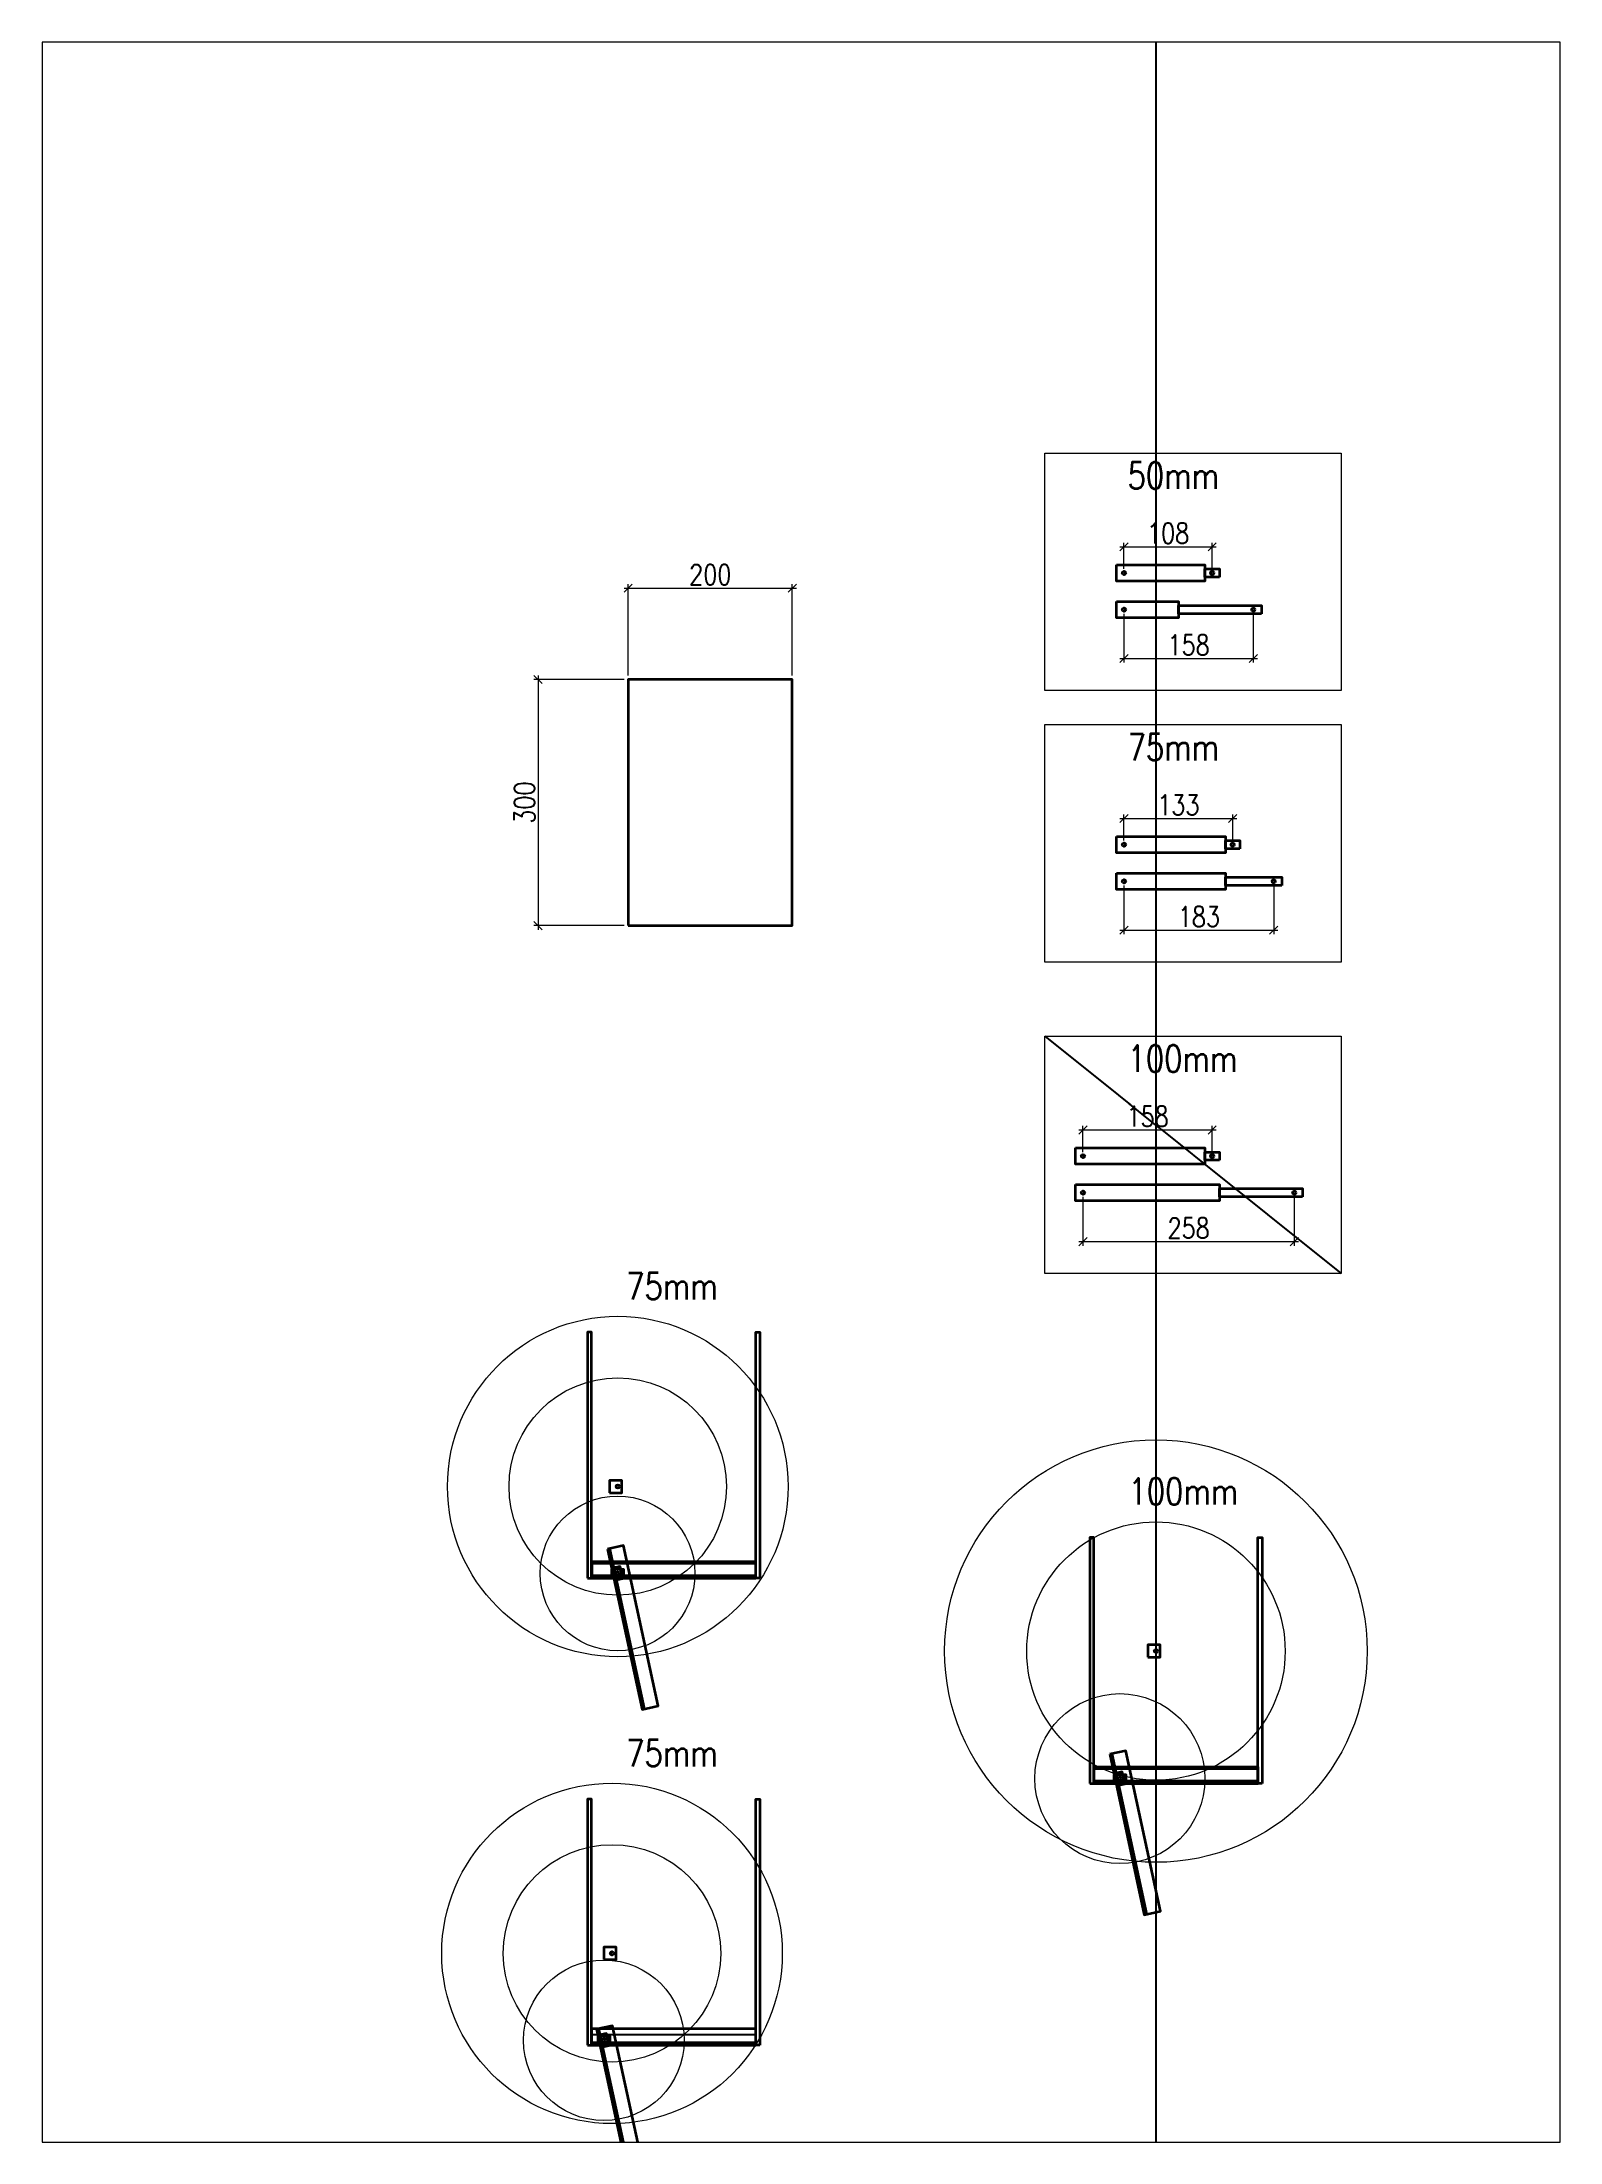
# Paper-space layout 'A4' of a CAD drawing. Header units: millimetres. Extents: x 317 to 502, y 143 to 399.
# The model-space entities are those that its viewports show. They can reach past a viewport. Long polylines and large blocks are cut down to what shows.
import ezdxf

# ---------------------------------------------------------------- set-up
doc = ezdxf.new("R2010")
doc.units = ezdxf.units.MM
doc.header["$LTSCALE"] = 10
doc.layers.add('DT_MTA_11', color=3, linetype='Continuous', lineweight=35)
doc.layers.add('DT_MTA_34', color=1, linetype='Continuous', lineweight=18)
doc.layers.add('DT_MTA_15', color=2, linetype='Continuous')
doc.styles.add('SHX_Style', font='ROMANS.shx', dxfattribs={"width": 0.8})
doc.dimstyles.new('MTA 1 1', dxfattribs={"dimtxt": 25, "dimasz": 10, "dimexe": 5, "dimexo": 5, "dimgap": 4, "dimtad": 1, "dimdec": 0, "dimzin": 7, "dimlunit": 5, "dimtxsty": 'SHX_Style', "dimblk": 'OBLIQUE', "dimcen": 9, "dimdle": 5, "dimclrd": 1, "dimclre": 1, "dimclrt": 2, "dimadec": 1, "dimazin": 3, "dimtfac": 0.8, "dimtdec": 0, "dimtix": 1, "dimtmove": 0, "dimatfit": 3, "dimfxl": 1, "dimtfill": 1, "dimfrac": 2, "dimtzin": 7, "dimlwd": 0, "dimlwe": 0, "dimarcsym": 0})

# ---------------------------------------------------------------- blocks, each defined once
blk = doc.blocks.new('_OBLIQUE')
at = {"color": 0, "linetype": 'ByBlock'}
blk.add_line((-0.5, -0.5), (0.5, 0.5), dxfattribs=at)
blk = doc.blocks.new('*D25')
at = {"layer": 'DEFPOINTS', "color": 0, "transparency": 16777216}
for p in [(335419.2, -127286.7), (335219.2, -127398), (335419.2, -127398)]:
    blk.add_point(p, dxfattribs=at)
at = {"layer": 'DT_MTA_34', "color": 1, "lineweight": 0, "transparency": 16777216}
for p, q in [((335219.2, -127393), (335219.2, -127281.7)), ((335419.2, -127393), (335419.2, -127281.7)), ((335214.2, -127286.7), (335424.2, -127286.7))]:
    blk.add_line(p, q, dxfattribs=at)
at = {"layer": 'DT_MTA_34', "color": 1, "lineweight": 0, "transparency": 16777216, "xscale": 10, "yscale": 10, "zscale": 10, "rotation": 180}
blk.add_blockref('_OBLIQUE', (335219.2, -127286.7), dxfattribs=at)
at = {"layer": 'DT_MTA_34', "color": 1, "lineweight": 0, "transparency": 16777216, "xscale": 10, "yscale": 10, "zscale": 10}
blk.add_blockref('_OBLIQUE', (335419.2, -127286.7), dxfattribs=at)
at = {"layer": 'DT_MTA_34', "color": 2, "transparency": 16777216, "insert": (335319.2, -127270.2), "char_height": 25, "attachment_point": 5, "style": 'SHX_Style', "bg_fill": 3, "box_fill_scale": 1.1, "bg_fill_color": 256, "bg_fill_true_color": 13158600, "bg_fill_transparency": 0}
blk.add_mtext('200', dxfattribs=at)
blk = doc.blocks.new('*D26')
at = {"layer": 'DEFPOINTS', "color": 0, "transparency": 16777216}
for p in [(335219.2, -127398), (335109.3, -127698), (335219.2, -127698)]:
    blk.add_point(p, dxfattribs=at)
at = {"layer": 'DT_MTA_34', "color": 1, "lineweight": 0, "transparency": 16777216}
for p, q in [((335214.2, -127398), (335104.3, -127398)), ((335109.3, -127393), (335109.3, -127703)), ((335214.2, -127698), (335104.3, -127698))]:
    blk.add_line(p, q, dxfattribs=at)
at = {"layer": 'DT_MTA_34', "color": 1, "lineweight": 0, "transparency": 16777216, "xscale": 10, "yscale": 10, "zscale": 10}
for p, rotation in [((335109.3, -127398), 90), ((335109.3, -127698), 270)]:
    blk.add_blockref('_OBLIQUE', p, dxfattribs=dict(at, rotation=rotation))
at = {"layer": 'DT_MTA_34', "color": 2, "transparency": 16777216, "insert": (335092.8, -127548), "char_height": 25, "attachment_point": 5, "rotation": 90, "style": 'SHX_Style', "bg_fill": 3, "box_fill_scale": 1.1, "bg_fill_color": 256, "bg_fill_true_color": 13158600, "bg_fill_transparency": 0}
blk.add_mtext('300', dxfattribs=at)
blk = doc.blocks.new('*D27')
at = {"layer": 'DEFPOINTS', "color": 0, "transparency": 16777216}
for p in [(335773.4, -128023.6), (336030.9, -128023.6), (336030.9, -128083.2)]:
    blk.add_point(p, dxfattribs=at)
at = {"layer": 'DT_MTA_34', "color": 1, "lineweight": 0, "transparency": 16777216}
for p, q in [((335773.4, -128028.6), (335773.4, -128088.2)), ((336030.9, -128028.6), (336030.9, -128088.2)), ((335768.4, -128083.2), (336035.9, -128083.2))]:
    blk.add_line(p, q, dxfattribs=at)
at = {"layer": 'DT_MTA_34', "color": 1, "lineweight": 0, "transparency": 16777216, "xscale": 10, "yscale": 10, "zscale": 10, "rotation": 180}
blk.add_blockref('_OBLIQUE', (335773.4, -128083.2), dxfattribs=at)
at = {"layer": 'DT_MTA_34', "color": 1, "lineweight": 0, "transparency": 16777216, "xscale": 10, "yscale": 10, "zscale": 10}
blk.add_blockref('_OBLIQUE', (336030.9, -128083.2), dxfattribs=at)
at = {"layer": 'DT_MTA_34', "color": 2, "transparency": 16777216, "insert": (335902.2, -128066.7), "char_height": 25, "attachment_point": 5, "style": 'SHX_Style', "bg_fill": 3, "box_fill_scale": 1.1, "bg_fill_color": 256, "bg_fill_true_color": 13158600, "bg_fill_transparency": 0}
blk.add_mtext('258', dxfattribs=at)
blk = doc.blocks.new('S_100_C')
at = {"layer": 'DT_MTA_11'}
for points in [[(-9.3, 10), (148.7, 10), (148.7, -10), (-9.3, -10)], [(166.3, -5), (148.7, -5), (148.7, 5), (166.3, 5)]]:
    blk.add_lwpolyline(points, close=True, dxfattribs=at)
for centre in [(0, 0), (157.5, 0)]:
    blk.add_circle(centre, 2.1, dxfattribs=at)
blk = doc.blocks.new('*D30')
at = {"layer": 'DEFPOINTS', "color": 0, "transparency": 16777216}
for p in [(335930.9, -127947.1), (335773.4, -127979), (335930.9, -127979)]:
    blk.add_point(p, dxfattribs=at)
at = {"layer": 'DT_MTA_34', "color": 1, "lineweight": 0, "transparency": 16777216}
for p, q in [((335768.4, -127947.1), (335935.9, -127947.1)), ((335773.4, -127974), (335773.4, -127942.1)), ((335930.9, -127974), (335930.9, -127942.1))]:
    blk.add_line(p, q, dxfattribs=at)
at = {"layer": 'DT_MTA_34', "color": 1, "lineweight": 0, "transparency": 16777216, "xscale": 10, "yscale": 10, "zscale": 10, "rotation": 180}
blk.add_blockref('_OBLIQUE', (335773.4, -127947.1), dxfattribs=at)
at = {"layer": 'DT_MTA_34', "color": 1, "lineweight": 0, "transparency": 16777216, "xscale": 10, "yscale": 10, "zscale": 10}
blk.add_blockref('_OBLIQUE', (335930.9, -127947.1), dxfattribs=at)
at = {"layer": 'DT_MTA_34', "color": 2, "transparency": 16777216, "insert": (335852.2, -127930.6), "char_height": 25, "attachment_point": 5, "style": 'SHX_Style', "bg_fill": 3, "box_fill_scale": 1.1, "bg_fill_color": 256, "bg_fill_true_color": 13158600, "bg_fill_transparency": 0}
blk.add_mtext('158', dxfattribs=at)
blk = doc.blocks.new('S_100_O')
at = {"layer": 'DT_MTA_11'}
for points in [[(-9.3, 10), (166.3, 10), (166.3, -10), (-9.3, -10)], [(267.5, -5), (166.3, -5), (166.3, 5), (267.5, 5)]]:
    blk.add_lwpolyline(points, close=True, dxfattribs=at)
for centre in [(0, 0), (257.5, 0)]:
    blk.add_circle(centre, 2.1, dxfattribs=at)
blk = doc.blocks.new('*D33')
at = {"layer": 'DEFPOINTS', "color": 0, "transparency": 16777216}
for p in [(335823.4, -127312.8), (335980.9, -127312.8), (335980.9, -127372.4)]:
    blk.add_point(p, dxfattribs=at)
at = {"layer": 'DT_MTA_34', "color": 1, "lineweight": 0, "transparency": 16777216}
for p, q in [((335823.4, -127317.8), (335823.4, -127377.4)), ((335980.9, -127317.8), (335980.9, -127377.4)), ((335818.4, -127372.4), (335985.9, -127372.4))]:
    blk.add_line(p, q, dxfattribs=at)
at = {"layer": 'DT_MTA_34', "color": 1, "lineweight": 0, "transparency": 16777216, "xscale": 10, "yscale": 10, "zscale": 10, "rotation": 180}
blk.add_blockref('_OBLIQUE', (335823.4, -127372.4), dxfattribs=at)
at = {"layer": 'DT_MTA_34', "color": 1, "lineweight": 0, "transparency": 16777216, "xscale": 10, "yscale": 10, "zscale": 10}
blk.add_blockref('_OBLIQUE', (335980.9, -127372.4), dxfattribs=at)
at = {"layer": 'DT_MTA_34', "color": 2, "transparency": 16777216, "insert": (335902.2, -127355.9), "char_height": 25, "attachment_point": 5, "style": 'SHX_Style', "bg_fill": 3, "box_fill_scale": 1.1, "bg_fill_color": 256, "bg_fill_true_color": 13158600, "bg_fill_transparency": 0}
blk.add_mtext('158', dxfattribs=at)
blk = doc.blocks.new('*D34')
at = {"layer": 'DEFPOINTS', "color": 0, "transparency": 16777216}
for p in [(335930.9, -127236.2), (335823.4, -127268.1), (335930.9, -127268.1)]:
    blk.add_point(p, dxfattribs=at)
at = {"layer": 'DT_MTA_34', "color": 1, "lineweight": 0, "transparency": 16777216}
for p, q in [((335823.4, -127263.1), (335823.4, -127231.2)), ((335930.9, -127263.1), (335930.9, -127231.2)), ((335818.4, -127236.2), (335935.9, -127236.2))]:
    blk.add_line(p, q, dxfattribs=at)
at = {"layer": 'DT_MTA_34', "color": 1, "lineweight": 0, "transparency": 16777216, "xscale": 10, "yscale": 10, "zscale": 10, "rotation": 180}
blk.add_blockref('_OBLIQUE', (335823.4, -127236.2), dxfattribs=at)
at = {"layer": 'DT_MTA_34', "color": 1, "lineweight": 0, "transparency": 16777216, "xscale": 10, "yscale": 10, "zscale": 10}
blk.add_blockref('_OBLIQUE', (335930.9, -127236.2), dxfattribs=at)
at = {"layer": 'DT_MTA_34', "color": 2, "transparency": 16777216, "insert": (335877.2, -127219.7), "char_height": 25, "attachment_point": 5, "style": 'SHX_Style', "bg_fill": 3, "box_fill_scale": 1.1, "bg_fill_color": 256, "bg_fill_true_color": 13158600, "bg_fill_transparency": 0}
blk.add_mtext('108', dxfattribs=at)
blk = doc.blocks.new('S_50_C')
at = {"layer": 'DT_MTA_11'}
for points in [[(-9.3, 10), (98.7, 10), (98.7, -10), (-9.3, -10)], [(116.3, -5), (98.7, -5), (98.7, 5), (116.3, 5)]]:
    blk.add_lwpolyline(points, close=True, dxfattribs=at)
for centre in [(0, 0), (107.5, 0)]:
    blk.add_circle(centre, 2.1, dxfattribs=at)
blk = doc.blocks.new('S_50_O')
at = {"layer": 'DT_MTA_11'}
for points in [[(-9.3, 10), (66.3, 10), (66.3, -10), (-9.3, -10)], [(167.5, -5), (66.3, -5), (66.3, 5), (167.5, 5)]]:
    blk.add_lwpolyline(points, close=True, dxfattribs=at)
for centre in [(0, 0), (157.5, 0)]:
    blk.add_circle(centre, 2.1, dxfattribs=at)
blk = doc.blocks.new('Support')
at = {"layer": 'DT_MTA_11'}
blk.add_lwpolyline([(0, -7.5), (15, -7.5), (15, 7.5), (0, 7.5)], close=True, dxfattribs=at)
blk.add_circle((10, 0), 2.1, dxfattribs=at)
blk = doc.blocks.new('S_100_Circle')
at = {"layer": 'DT_MTA_34'}
for radius in [257.5, 157.5]:
    blk.add_circle((0, 0), radius, dxfattribs=at)
blk.add_blockref('Support', (-10, 0), dxfattribs=at)
blk = doc.blocks.new('*D40')
at = {"layer": 'DEFPOINTS', "color": 0, "transparency": 16777216}
for p in [(335823.4, -127644), (336005.9, -127644), (336005.9, -127703.6)]:
    blk.add_point(p, dxfattribs=at)
at = {"layer": 'DT_MTA_34', "color": 1, "lineweight": 0, "transparency": 16777216}
for p, q in [((335823.4, -127649), (335823.4, -127708.6)), ((336005.9, -127649), (336005.9, -127708.6)), ((335818.4, -127703.6), (336010.9, -127703.6))]:
    blk.add_line(p, q, dxfattribs=at)
at = {"layer": 'DT_MTA_34', "color": 1, "lineweight": 0, "transparency": 16777216, "xscale": 10, "yscale": 10, "zscale": 10, "rotation": 180}
blk.add_blockref('_OBLIQUE', (335823.4, -127703.6), dxfattribs=at)
at = {"layer": 'DT_MTA_34', "color": 1, "lineweight": 0, "transparency": 16777216, "xscale": 10, "yscale": 10, "zscale": 10}
blk.add_blockref('_OBLIQUE', (336005.9, -127703.6), dxfattribs=at)
at = {"layer": 'DT_MTA_34', "color": 2, "transparency": 16777216, "insert": (335914.7, -127687.1), "char_height": 25, "attachment_point": 5, "style": 'SHX_Style', "bg_fill": 3, "box_fill_scale": 1.1, "bg_fill_color": 256, "bg_fill_true_color": 13158600, "bg_fill_transparency": 0}
blk.add_mtext('183', dxfattribs=at)
blk = doc.blocks.new('*D41')
at = {"layer": 'DEFPOINTS', "color": 0, "transparency": 16777216}
for p in [(335955.9, -127567.4), (335823.4, -127599.3), (335955.9, -127599.3)]:
    blk.add_point(p, dxfattribs=at)
at = {"layer": 'DT_MTA_34', "color": 1, "lineweight": 0, "transparency": 16777216}
for p, q in [((335823.4, -127594.3), (335823.4, -127562.4)), ((335955.9, -127594.3), (335955.9, -127562.4)), ((335818.4, -127567.4), (335960.9, -127567.4))]:
    blk.add_line(p, q, dxfattribs=at)
at = {"layer": 'DT_MTA_34', "color": 1, "lineweight": 0, "transparency": 16777216, "xscale": 10, "yscale": 10, "zscale": 10, "rotation": 180}
blk.add_blockref('_OBLIQUE', (335823.4, -127567.4), dxfattribs=at)
at = {"layer": 'DT_MTA_34', "color": 1, "lineweight": 0, "transparency": 16777216, "xscale": 10, "yscale": 10, "zscale": 10}
blk.add_blockref('_OBLIQUE', (335955.9, -127567.4), dxfattribs=at)
at = {"layer": 'DT_MTA_34', "color": 2, "transparency": 16777216, "insert": (335889.7, -127550.9), "char_height": 25, "attachment_point": 5, "style": 'SHX_Style', "bg_fill": 3, "box_fill_scale": 1.1, "bg_fill_color": 256, "bg_fill_true_color": 13158600, "bg_fill_transparency": 0}
blk.add_mtext('133', dxfattribs=at)
blk = doc.blocks.new('S_75_C')
at = {"layer": 'DT_MTA_11'}
for points in [[(-9.3, 10), (123.7, 10), (123.7, -10), (-9.3, -10)], [(141.3, -5), (123.7, -5), (123.7, 5), (141.3, 5)]]:
    blk.add_lwpolyline(points, close=True, dxfattribs=at)
for centre in [(0, 0), (132.5, 0)]:
    blk.add_circle(centre, 2.1, dxfattribs=at)
blk = doc.blocks.new('S_75_O')
at = {"layer": 'DT_MTA_11'}
for points in [[(-9.3, 10), (123.7, 10), (123.7, -10), (-9.3, -10)], [(192.5, -5), (123.7, -5), (123.7, 5), (192.5, 5)]]:
    blk.add_lwpolyline(points, close=True, dxfattribs=at)
for centre in [(0, 0), (182.5, 0)]:
    blk.add_circle(centre, 2.1, dxfattribs=at)
blk = doc.blocks.new('DOOR')
at = {"layer": 'DT_MTA_11'}
for points in [[(-31.6, -5.9), (168.4, -5.9), (168.4, 14.1), (-31.6, 14.1)], [(-7.5, -2.9), (7.5, -2.9), (7.5, 4.6), (-7.5, 4.6)], [(-31.6, -5.9), (168.4, -5.9), (168.4, -2.9), (-31.6, -2.9)]]:
    blk.add_lwpolyline(points, close=True, dxfattribs=at)
blk.add_circle((0, 0), 2.1, dxfattribs=at)
blk = doc.blocks.new('S_75_Circle')
at = {"layer": 'DT_MTA_34'}
for radius in [207.5, 132.5]:
    blk.add_circle((0, 0), radius, dxfattribs=at)
blk.add_blockref('Support', (-10, 0), dxfattribs=at)

msp = doc.modelspace()

# ---------------------------------------------------------------- linework, layer by layer
for p, q in [((335174.6, -128475.8), (335374.6, -128475.8)), ((335786.7, -128726), (335986.7, -128726)), ((335374.6, -129050.1), (335174.6, -129050.1))]:
    msp.add_line(p, q)
at = {"layer": 'DT_MTA_11'}
for points in [[(335219.2, -127698), (335419.2, -127698), (335419.2, -127398), (335219.2, -127398)], [(335169.6, -128493.6), (335174.6, -128493.6), (335174.6, -128193.6), (335169.6, -128193.6)], [(335379.6, -128493.6), (335374.6, -128493.6), (335374.6, -128193.6), (335379.6, -128193.6)], [(335781.7, -128743.8), (335786.7, -128743.8), (335786.7, -128443.8), (335781.7, -128443.8)], [(335991.7, -128743.8), (335986.7, -128743.8), (335986.7, -128443.8), (335991.7, -128443.8)], [(335169.6, -129062.8), (335174.6, -129062.8), (335174.6, -128762.8), (335169.6, -128762.8)], [(335379.6, -129062.8), (335374.6, -129062.8), (335374.6, -128762.8), (335379.6, -128762.8)], [(335174.6, -129062.8), (335374.6, -129062.8), (335374.6, -129042.8), (335174.6, -129042.8)], [(335180.7, -129043.4), (335222.9, -129238.9), (335242.4, -129234.7), (335200.2, -129039.2)], [(335180.7, -129043.4), (335222.9, -129238.9), (335225.8, -129238.2), (335183.6, -129042.7)], [(335185.2, -129050.2), (335188.4, -129064.9), (335195.7, -129063.3), (335192.6, -129048.6)], [(335174.6, -129062.8), (335374.6, -129062.8), (335374.6, -129059.8), (335174.6, -129059.8)], [(335182.1, -129059.8), (335197.1, -129059.8), (335197.1, -129052.3), (335182.1, -129052.3)]]:
    msp.add_lwpolyline(points, close=True, dxfattribs=at)
msp.add_circle((335189.6, -129056.9), 2.1, dxfattribs=at)
msp.add_circle((335189.6, -129056.9), 2.1, dxfattribs=at)
at = {"layer": 'DT_MTA_34'}
for centre, radius in [((335206.3, -128487.7), 94.3), ((335818.4, -128737.9), 103.6), ((335189.6, -129056.9), 97.9)]:
    msp.add_circle(centre, radius, dxfattribs=at)

# ---------------------------------------------------------------- block references
for p in [(335206.5, -128381.8), (335199.5, -128950.9)]:
    msp.add_blockref('S_75_Circle', p)
at = {"layer": 'DT_MTA_11'}
msp.add_blockref('S_100_C', (335773.4, -127979), dxfattribs=at)
at = {"layer": 'DT_MTA_34'}
for name, p in [('S_100_Circle', (335862.3, -128582.4)), ('DOOR', (335206.3, -128487.7)), ('DOOR', (335818.4, -128737.9))]:
    msp.add_blockref(name, p, dxfattribs=at)
at = {"layer": 'DT_MTA_34', "rotation": 282.1846569037778}
for p in [(335206.3, -128487.7), (335818.4, -128737.9)]:
    msp.add_blockref('DOOR', p, dxfattribs=at)

# ---------------------------------------------------------------- texts
at = {"layer": 'DT_MTA_15', "style": 'SHX_Style', "width": 0.8}
for s, p in [('50mm', (335827.8, -127165.6)), ('75mm', (335827.8, -127496.7)), ('100mm', (335827.8, -127876.4)), ('75mm', (335216.8, -128153.7)), ('100mm', (335828.9, -128403.9)), ('75mm', (335216.8, -128722.9))]:
    msp.add_text(s, height=32.5, dxfattribs=at).set_placement(p)

# ---------------------------------------------------------------- dimensions: what is measured, and where the dimension line sits
at = {"layer": 'DT_MTA_34'}
for base, p1, p2, picture, middle in [((335930.9491247, -127236.2425877), (335823.4491247, -127268.1468938), (335930.9491247, -127268.1468938), '*D34', (335877.1991247, -127219.7425877)), ((335980.9491247, -127372.4186487), (335823.4491247, -127312.8221978), (335980.9491247, -127312.8221978), '*D33', (335902.1991247, -127355.9186487)), ((335955.9491247, -127567.3879889), (335823.4491247, -127599.292295), (335955.9491247, -127599.292295), '*D41', (335889.6991247, -127550.8879889)), ((336005.9491247, -127703.5640499), (335823.4491247, -127643.967599), (336005.9491247, -127643.967599), '*D40', (335914.6991247, -127687.0640499)), ((336030.9491247, -128083.2318255), (335773.4491247, -128023.6353745), (336030.9491247, -128023.6353745), '*D27', (335902.1991247, -128066.7318255))]:
    dim = msp.add_linear_dim(base=base, p1=p1, p2=p2, dimstyle='MTA 1 1', dxfattribs=at)
    dim.commit()
    dim.dimension.update_dxf_attribs({"geometry": picture, "text_midpoint": middle})

# ---------------------------------------------------------------- next in the draw order: linework, layer by layer
for points in [[(335726.8, -127121.9), (336087.9, -127121.9), (336087.9, -127411.4), (335726.8, -127411.4)], [(335726.8, -127453), (336087.9, -127453), (336087.9, -127742.5), (335726.8, -127742.5)]]:
    msp.add_lwpolyline(points, close=True, dxfattribs=at)

# ---------------------------------------------------------------- next in the draw order: block references
at = {"layer": 'DT_MTA_11'}
msp.add_blockref('S_100_O', (335773.4, -128023.6), dxfattribs=at)
at = {"layer": 'DT_MTA_34'}
for name, p in [('S_50_C', (335823.4, -127268.1)), ('S_50_O', (335823.4, -127312.8)), ('S_75_C', (335823.4, -127599.3)), ('S_75_O', (335823.4, -127644))]:
    msp.add_blockref(name, p, dxfattribs=at)

# ---------------------------------------------------------------- next in the draw order: dimensions: what is measured, and where the dimension line sits
for base, p1, p2, picture, middle in [((335419.2, -127286.7), (335219.2, -127398), (335419.2, -127398), '*D25', (335319.2, -127270.2)), ((335930.9491247, -127947.0557645), (335773.4491247, -127978.9600705), (335930.9491247, -127978.9600705), '*D30', (335852.1991247, -127930.5557645))]:
    dim = msp.add_linear_dim(base=base, p1=p1, p2=p2, dimstyle='MTA 1 1', dxfattribs=at)
    dim.commit()
    dim.dimension.update_dxf_attribs({"geometry": picture, "text_midpoint": middle})

# ---------------------------------------------------------------- next in the draw order: linework, layer by layer
msp.add_line((335726.8, -127832.7), (336087.9, -128122.2))
msp.add_xline((335862.3, -128582.4), (0, -1))
msp.add_lwpolyline([(335726.8, -127832.7), (336087.9, -127832.7), (336087.9, -128122.2), (335726.8, -128122.2)], close=True, dxfattribs=at)

# ---------------------------------------------------------------- next in the draw order: dimensions: what is measured, and where the dimension line sits
dim = msp.add_linear_dim(base=(335109.3, -127698), p1=(335219.2, -127398), p2=(335219.2, -127698), angle=90, dimstyle='MTA 1 1', dxfattribs=at)
dim.commit()
dim.dimension.update_dxf_attribs({"geometry": '*D26', "text_midpoint": (335092.8, -127548)})

psp = doc.layouts.new('A4')

# ---------------------------------------------------------------- viewports
at = {"layer": 'DEFPOINTS'}
psp.add_viewport(center=(409.19, 270.78), size=(184.99, 256), view_center_point=(335429.81, -127900.88), view_height=2560.024, dxfattribs=at)

doc.saveas('drawing.dxf')
